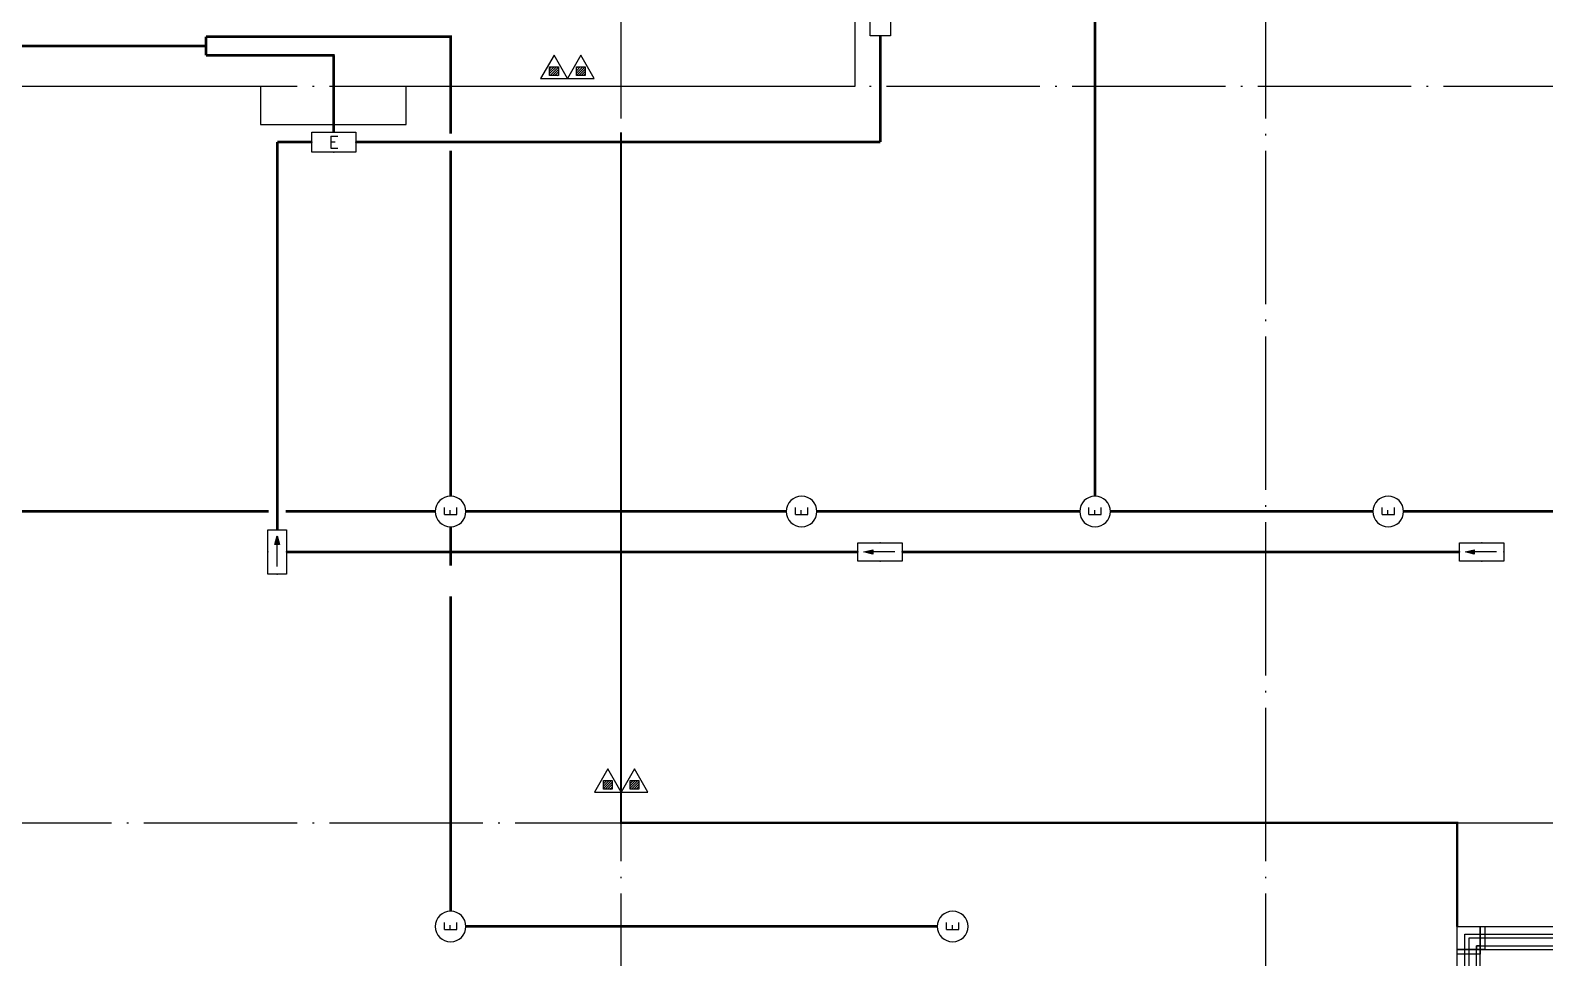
# Model space of a CAD drawing. Extents: x -2209072 to 495824, y -92434 to 572724.
# Drawn here: x 122941 to 142679, y 394267 to 406353 of the extents above; entities that cross this region are included whole.
import ezdxf
from ezdxf.enums import TextEntityAlignment as Align

# ---------------------------------------------------------------- set-up
doc = ezdxf.new("R2010")
doc.units = 0
doc.header["$LTSCALE"] = 1000
doc.header["$MEASUREMENT"] = 0
for name, pattern in [('DASH', [0.35, 0.25, -0.1]), ('X-104 6#7#平面$0$104-1112 结构$0$$AUDIT_BAD_LTYPE1', [0]), ('X-104 6#7#平面$0$DASH', [0.35, 0.25, -0.1]), ('X-104 6#7#平面$0$DOTE', [2.42, 2, -0.2, 0.02, -0.2])]:
    doc.linetypes.add(name, pattern=pattern)
doc.layers.get('0').update_dxf_attribs({"linetype": 'CONTINUOUS'})
for name, color, linetype in [('6#7#幕墙$0$A-C_玻璃幕墙', 140, 'CONTINUOUS'), ('6#7#幕墙$0$A-C_窗', 140, 'CONTINUOUS'), ('6#7#幕墙$0$A-TECH_结构', 21, 'CONTINUOUS'), ('EQUIP-照明', 3, 'CONTINUOUS'), ('WIRE-应急', 2, 'DASH'), ('X-104 6#7#平面$0$A-SUR_看线', 231, 'CONTINUOUS'), ('X-104 6#7#平面$0$A-TECH_结构', 21, 'CONTINUOUS'), ('X-104 6#7#平面$0$A_AXIS-轴线', 36, 'X-104 6#7#平面$0$DOTE'), ('X-104 6#7#平面$0$EQUIP_消防-01', 7, 'CONTINUOUS')]:
    doc.layers.add(name, color=color, linetype=linetype)
doc.layers.add('X-104 6#7#平面$0$000套内', color=226, linetype='CONTINUOUS', lineweight=30, plot=False)
doc.styles.add('_TEL_DIM', font='SIMPLEX', dxfattribs={"width": 0.8, "height": 3.5, "bigfont": 'HZTXT'})

# ---------------------------------------------------------------- blocks, each defined once
blk = doc.blocks.new('$equip$00001838')
blk.add_circle((0, 0), 0.5)
at = {"color": 7, "style": '_TEL_DIM'}
blk.add_attdef('$TEXT$', text='', height=0.4, dxfattribs=at).set_placement((0, 0), align=Align.MIDDLE_CENTER)
at = {"color": 7, "style": '_TEL_DIM', "flags": 1}
blk.add_attdef('A', text='', height=0.00002, dxfattribs=at).set_placement((0, 0), align=Align.MIDDLE_CENTER)
blk = doc.blocks.new('$equip_U$00000189(HT0843)')
at = {"color": 2}
for p, q in [((-0.72, 0.66), (-0.72, 0)), ((0.72, 0.66), (-0.72, 0.66)), ((0.72, 0), (0.72, 0.66)), ((-0.72, 0), (0.72, 0))]:
    blk.add_line(p, q, dxfattribs=at)
at = {"color": 2, "const_width": 0.0125}
for points in [[(0.72, 0.66), (0.72, 0.66), (-0.72, 0.66)], [(-0.72, 0.66), (-0.72, 0)], [(0.72, 0), (0.72, 0.66)], [(-0.72, 0), (0.72, 0)]]:
    blk.add_lwpolyline(points, dxfattribs=at)
at = {"color": 2}
blk.add_lwpolyline([(-0.72, 0.66), (-0.72, 0)], dxfattribs=at)
for p in [(0, 0.66), (-0.72, 0.33), (0, 0), (0.72, 0.33)]:
    blk.add_point(p)
at = {"color": 7, "style": '_TEL_DIM'}
blk.add_attdef('$TEXT$', text='', height=0.4, dxfattribs=at).set_placement((0, 0.33), align=Align.MIDDLE_CENTER)
at = {"color": 7, "style": '_TEL_DIM', "flags": 1}
blk.add_attdef('A', text='', height=0.000025, dxfattribs=at).set_placement((0, 0), align=Align.MIDDLE_CENTER)
blk = doc.blocks.new('$equip$00002540')
blk.add_hatch(color=256).paths.add_polyline_path([(0.24, 0.372), (0.24, 0.228), (0.528, 0.3)])
for p, q in [((-0.72, 0.6), (-0.72, 0)), ((0.72, 0.6), (-0.72, 0.6)), ((0.72, 0), (0.72, 0.6)), ((-0.72, 0), (0.72, 0)), ((0.24, 0.372), (0.24, 0.228)), ((0.528, 0.3), (0.24, 0.372)), ((0.24, 0.228), (0.528, 0.3))]:
    blk.add_line(p, q)
at = {"color": 7}
blk.add_line((-0.48, 0.3), (0.48, 0.3), dxfattribs=at)
at = {"const_width": 0.02}
blk.add_lwpolyline([(-0.72, 0.6), (-0.72, 0), (0.72, 0), (0.72, 0.6), (-0.72, 0.6), (-0.72, 0)], dxfattribs=at)
for p in [(0, 0.6), (-0.72, 0.3), (0, 0), (0.72, 0.3)]:
    blk.add_point(p)
at = {"color": 7, "style": '_TEL_DIM', "flags": 1}
blk.add_attdef('A', text='', height=0.00002, dxfattribs=at).set_placement((0, 0), align=Align.MIDDLE_CENTER)
blk = doc.blocks.new('*U1303')
at = {"layer": 'X-104 6#7#平面$0$A_AXIS-轴线'}
for p, q in [((33600, 25700), (33600, -6500)), ((42000, 25700), (42000, -6500))]:
    blk.add_line(p, q, dxfattribs=at)
for points in [[(-6500, 9600), (53815, 9600)], [(-6500, 0), (53815, 0)]]:
    blk.add_lwpolyline(points, dxfattribs=at)
blk = doc.blocks.new('X-104 6#7#平面$0$fdsgfh')
at = {"layer": 'X-104 6#7#平面$0$A-TECH_结构'}
blk.add_lwpolyline([(-52400, 173780), (-28011, 175550), (-5900, 175550), (-5900, 176850), (700, 176850), (700, 198150), (-5900, 198150), (-5900, 198895), (-21500, 198449), (-21500, 197750), (-21300, 197750), (-21300, 192050), (-24000, 192050), (-24000, 197750), (-23600, 197750), (-23600, 198507), (-32900, 198881), (-32900, 191850), (-35600, 191850), (-35600, 197750), (-35400, 197750), (-35400, 198981), (-42700, 199275)], dxfattribs=at)
blk = doc.blocks.new('6#7#幕墙$0$ZHAUNJIAOBAOWEN')
at = {"layer": '6#7#幕墙$0$A-C_玻璃幕墙'}
for points in [[(51040, -1350), (51100, -1350), (51100, -1650), (51040, -1650)], [(51400, -1290), (51400, -1350), (51100, -1350), (51100, -1290)]]:
    blk.add_lwpolyline(points, close=True, dxfattribs=at)
at = {"layer": '6#7#幕墙$0$A-C_窗'}
for points in [[(51100, -1350), (51400, -1350), (51400, -1650), (51100, -1650)], [(51150, -1400), (51150, -1350), (51300, -1350), (51300, -1550), (51100, -1550), (51100, -1400)]]:
    blk.add_lwpolyline(points, close=True, dxfattribs=at)
blk = doc.blocks.new('6#7#幕墙$0$A$C1B0437AB')
at = {"layer": '6#7#幕墙$0$A-C_窗', "rotation": 180}
blk.add_blockref('6#7#幕墙$0$ZHAUNJIAOBAOWEN', (51100, -1350), dxfattribs=at)
blk = doc.blocks.new('6#7#幕墙')
at = {"layer": '6#7#幕墙$0$A-C_玻璃幕墙'}
for points in [[(94740, 391280), (119440, 393072), (141840, 393072), (141840, 394372), (148440, 394372), (148440, 416272), (141840, 416272), (141840, 417026), (125545, 416561), (104440, 417410), (104440, 416272), (94740, 416272)], [(94790, 391333), (119438, 393122), (141790, 393122), (141790, 394422), (148390, 394422), (148390, 416222), (141790, 416222), (141790, 416974), (125544, 416511), (104490, 417358), (104490, 416222), (94790, 416222)], [(94940, 391495), (119433, 393272), (141640, 393272), (141640, 394572), (148240, 394572), (148240, 416072), (141640, 416072), (141640, 416820), (125544, 416361), (104640, 417202), (104640, 416072), (94940, 416072)]]:
    blk.add_lwpolyline(points, close=True, dxfattribs=at)
at = {"layer": '6#7#幕墙$0$A-TECH_结构'}
blk.add_lwpolyline([(95040, 391602), (119429, 393372), (141540, 393372), (141540, 394672), (148140, 394672), (148140, 415972), (141540, 415972), (141540, 416717), (125543, 416261), (104740, 417097), (104740, 415972), (95040, 415972)], close=True, dxfattribs=at)
at = {"layer": '6#7#幕墙$0$A-C_窗'}
blk.add_blockref('6#7#幕墙$0$A$C1B0437AB', (141840, 394372), dxfattribs=at)
blk = doc.blocks.new('X-104 6#7#平面$0$$TWTSYS$00000546')
h = blk.add_hatch()
h.set_pattern_fill('ANSI31', color=256, scale=200, style=0)
h.set_pattern_definition([(45, (-38543.802, -6670.83), (-17.67767, 17.67767), [])])
h.paths.add_polyline_path([(-65, 174), (65, 174), (65, 44), (-65, 44)])
for points in [[(0, 344), (-198, 0), (198, 0)], [(-65, 174), (65, 174), (65, 44), (-65, 44)]]:
    blk.add_lwpolyline(points, close=True)
blk = doc.blocks.new('X-104 6#7#平面$0$灭火器2')
at = {"layer": 'X-104 6#7#平面$0$EQUIP_消防-01', "xscale": 0.88, "yscale": 0.88, "zscale": 0.88, "rotation": 90}
for p in [(-4049632, -27064), (-4049632, -27413)]:
    blk.add_blockref('X-104 6#7#平面$0$$TWTSYS$00000546', p, dxfattribs=at)
blk = doc.blocks.new('X-104 6#7#平面$0$A$C61334207')
at = {"layer": 'X-104 6#7#平面$0$EQUIP_消防-01', "rotation": 270}
for p in [(157180, -3643908), (157880, -3653208)]:
    blk.add_blockref('X-104 6#7#平面$0$灭火器2', p, dxfattribs=at)
blk = doc.blocks.new('X-104 6#7#平面')
at = {"layer": 'X-104 6#7#平面$0$000套内'}
blk.add_lwpolyline([(127840, 405623), (133690, 405623), (133690, 405623), (133690, 405623), (133690, 416643), (141690, 416871), (141690, 416123), (148290, 416123), (148290, 394523), (141690, 394523), (141690, 393223), (119640, 393223), (119640, 405623), (125940, 405623), (125940, 405123), (127840, 405123), (127840, 405623)], dxfattribs=at)
at = {"layer": 'X-104 6#7#平面$0$A-SUR_看线', "linetype": 'X-104 6#7#平面$0$DASH', "ltscale": 2, "const_width": 30}
blk.add_lwpolyline([(141540, 394673), (141540, 396023), (130640, 396023), (130640, 405023)], dxfattribs=at)
at = {"linetype": 'X-104 6#7#平面$0$104-1112 结构$0$$AUDIT_BAD_LTYPE1'}
blk.add_blockref('X-104 6#7#平面$0$A$C61334207', (0, 0), dxfattribs=at)
for name, p in [('6#7#幕墙', (0, 0)), ('*U1303', (97040, 396023))]:
    blk.add_blockref(name, p)
at = {"layer": 'X-104 6#7#平面$0$A-TECH_结构'}
blk.add_blockref('X-104 6#7#平面$0$fdsgfh', (147440, 217823), dxfattribs=at)

msp = doc.modelspace()

# ---------------------------------------------------------------- linework, layer by layer
at = {"layer": 'WIRE-应急', "linetype": 'DASH', "const_width": 35}
for points in [[(136819, 400282), (136819, 409578)], [(125229, 406028), (125229, 406269)], [(125229, 406269), (128419, 406269)], [(128419, 405007), (128419, 406287)], [(134021, 406282), (134021, 404895)], [(117894, 406149), (125229, 406149)], [(125229, 406028), (126910, 406028)], [(126897, 405027), (126897, 406028)], [(126159, 399843), (126159, 404895)], [(126609, 404895), (126159, 404895)], [(127185, 404895), (134021, 404895)], [(128419, 400282), (128419, 404782)], [(121095, 400082), (126046, 400082)], [(126271, 400082), (128219, 400082)], [(132794, 400082), (128619, 400082)], [(136619, 400082), (133194, 400082)], [(140440, 400082), (137019, 400082)], [(144806, 400082), (140840, 400082)], [(128419, 399882), (128419, 399376)], [(133729, 399555), (126279, 399555)], [(141570, 399555), (134305, 399555)], [(128419, 398976), (128419, 394874)], [(134763, 394674), (128619, 394674)]]:
    msp.add_lwpolyline(points, dxfattribs=at)

# ---------------------------------------------------------------- block references
msp.add_blockref('X-104 6#7#平面', (0, 0))
at = {"layer": 'EQUIP-照明'}
ref = msp.add_blockref('$equip_U$00000189(HT0843)', (133889, 406570), dxfattribs=dict(at, xscale=-400, yscale=400, zscale=400, rotation=270))
ref.add_attrib('$TEXT$', 'E', dxfattribs={"layer": '0', "color": 7, "height": 160, "style": '_TEL_DIM'}).set_placement((134021, 406570), align=Align.MIDDLE_CENTER)
ref = msp.add_blockref('$equip_U$00000189(HT0843)', (126897, 405027), dxfattribs=dict(at, xscale=-400, yscale=400, zscale=400, rotation=180))
ref.add_attrib('$TEXT$', 'E', dxfattribs={"layer": '0', "color": 7, "height": 160, "style": '_TEL_DIM'}).set_placement((126897, 404895), align=Align.MIDDLE_CENTER)
ref = msp.add_blockref('$equip$00001838', (128419, 400082), dxfattribs=dict(at, xscale=-400, yscale=400, zscale=400, rotation=270))
ref.add_attrib('$TEXT$', 'E', dxfattribs={"layer": '0', "color": 7, "height": 160, "rotation": 90, "style": '_TEL_DIM'}).set_placement((128419, 400082), align=Align.MIDDLE_CENTER)
ref = msp.add_blockref('$equip$00001838', (132994, 400082), dxfattribs=dict(at, xscale=-400, yscale=400, zscale=400, rotation=270))
ref.add_attrib('$TEXT$', 'E', dxfattribs={"layer": '0', "color": 7, "height": 160, "rotation": 90, "style": '_TEL_DIM'}).set_placement((132994, 400082), align=Align.MIDDLE_CENTER)
ref = msp.add_blockref('$equip$00001838', (136819, 400082), dxfattribs=dict(at, xscale=-400, yscale=400, zscale=400, rotation=270))
ref.add_attrib('$TEXT$', 'E', dxfattribs={"layer": '0', "color": 7, "height": 160, "rotation": 90, "style": '_TEL_DIM'}).set_placement((136819, 400082), align=Align.MIDDLE_CENTER)
ref = msp.add_blockref('$equip$00001838', (140640, 400082), dxfattribs=dict(at, xscale=-400, yscale=400, zscale=400, rotation=270))
ref.add_attrib('$TEXT$', 'E', dxfattribs={"layer": '0', "color": 7, "height": 160, "rotation": 90, "style": '_TEL_DIM'}).set_placement((140640, 400082), align=Align.MIDDLE_CENTER)
at = {"layer": 'EQUIP-照明', "xscale": -400, "yscale": 400, "zscale": 400, "rotation": 270}
msp.add_blockref('$equip$00002540', (126039, 399555), dxfattribs=at)
at = {"layer": 'EQUIP-照明', "xscale": -400, "yscale": 400, "zscale": 400}
for p in [(134017, 399435), (141858, 399435)]:
    msp.add_blockref('$equip$00002540', p, dxfattribs=at)
at = {"layer": 'EQUIP-照明'}
ref = msp.add_blockref('$equip$00001838', (128419, 394674), dxfattribs=dict(at, xscale=-400, yscale=400, zscale=400, rotation=270))
ref.add_attrib('$TEXT$', 'E', dxfattribs={"layer": '0', "color": 7, "height": 160, "rotation": 90, "style": '_TEL_DIM'}).set_placement((128419, 394674), align=Align.MIDDLE_CENTER)
ref = msp.add_blockref('$equip$00001838', (134963, 394674), dxfattribs=dict(at, xscale=-400, yscale=400, zscale=400, rotation=270))
ref.add_attrib('$TEXT$', 'E', dxfattribs={"layer": '0', "color": 7, "height": 160, "rotation": 90, "style": '_TEL_DIM'}).set_placement((134963, 394674), align=Align.MIDDLE_CENTER)

doc.saveas('drawing.dxf')
